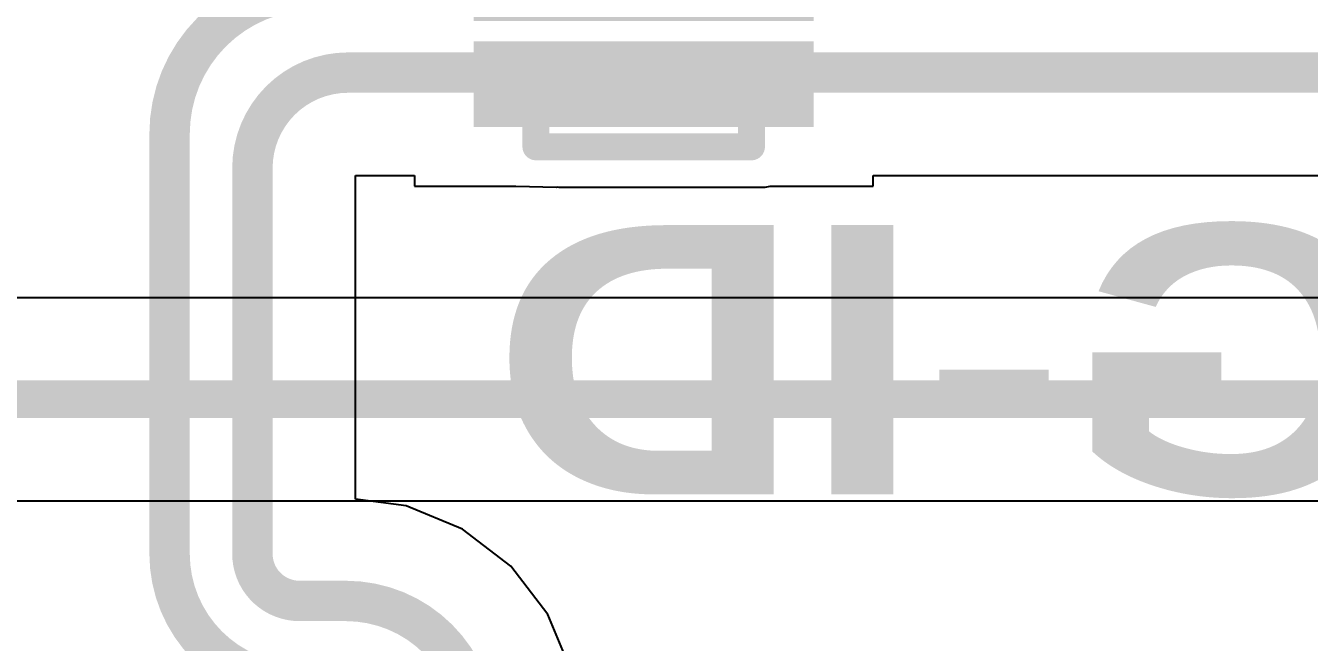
# Model space of a CAD drawing. Header units: inches. Extents: x -5 to 234, y -4 to 104.
# Drawn here: x 79.99 to 86.04, y 9.01 to 11.92 of the extents above; entities that cross this region are included whole.
import ezdxf

# ---------------------------------------------------------------- set-up
doc = ezdxf.new("R2010")
doc.units = ezdxf.units.IN
for name, color, linetype in [('Bottom Layer', 5, 'Continuous'), ('Bottom Overlay', 54, 'Continuous'), ('Bottom Paste', 16, 'Continuous'), ('Bottom Solder', 6, 'Continuous'), ('Top Layer', 1, 'Continuous')]:
    doc.layers.add(name, color=color, linetype=linetype)
doc.styles.add('Arial Black_Bold', font='', dxfattribs={"height": 0.2})
doc.styles.get('Arial Black_Bold').set_extended_font_data('Arial Black', bold=True)

# ---------------------------------------------------------------- blocks, each defined once
blk = doc.blocks.new('DFN2510_10L__B_114')
at = {"layer": 'Bottom Layer'}
for points in [[(-0.2999994, 2.10000088), (0.2999994, 2.10000088), (0.2999994, 1.90000128), (-0.2999994, 1.90000128)], [(0.50000154, 2.10000088), (1.10000034, 2.10000088), (1.10000034, 1.90000128), (0.50000154, 1.90000128)], [(-0.2999994, 1.59999934), (0.2999994, 1.59999934), (0.2999994, 1.39999974), (-0.2999994, 1.39999974)], [(0.50000154, 1.60000188), (1.10000034, 1.60000188), (1.10000034, 1.40000228), (0.50000154, 1.40000228)], [(-0.30000067, 1.20000268), (1.09999907, 1.20000268), (1.09999907, 0.80000348), (-0.30000067, 0.80000348)], [(-0.2999994, 0.5999987999999999), (0.2999994, 0.5999987999999999), (0.2999994, 0.3999992), (-0.2999994, 0.3999992)], [(0.50000154, 0.6000013399999999), (1.10000034, 0.6000013399999999), (1.10000034, 0.40000174), (0.50000154, 0.40000174)], [(-0.2999994, 0.0999998), (0.2999994, 0.0999998), (0.2999994, -0.0999998), (-0.2999994, -0.0999998)], [(0.50000154, 0.0999998), (1.10000034, 0.0999998), (1.10000034, -0.0999998), (0.50000154, -0.0999998)]]:
    blk.add_hatch(color=5, dxfattribs=at).paths.add_polyline_path(points)
at = {"layer": 'Bottom Paste'}
for points in [[(-0.2999994, 2.10000088), (0.2999994, 2.10000088), (0.2999994, 1.90000128), (-0.2999994, 1.90000128)], [(0.50000154, 2.10000088), (1.10000034, 2.10000088), (1.10000034, 1.90000128), (0.50000154, 1.90000128)], [(-0.2999994, 1.59999934), (0.2999994, 1.59999934), (0.2999994, 1.39999974), (-0.2999994, 1.39999974)], [(0.50000154, 1.60000188), (1.10000034, 1.60000188), (1.10000034, 1.40000228), (0.50000154, 1.40000228)], [(-0.30000067, 1.20000268), (1.09999907, 1.20000268), (1.09999907, 0.80000348), (-0.30000067, 0.80000348)], [(-0.2999994, 0.5999987999999999), (0.2999994, 0.5999987999999999), (0.2999994, 0.3999992), (-0.2999994, 0.3999992)], [(0.50000154, 0.6000013399999999), (1.10000034, 0.6000013399999999), (1.10000034, 0.40000174), (0.50000154, 0.40000174)], [(-0.2999994, 0.0999998), (0.2999994, 0.0999998), (0.2999994, -0.0999998), (-0.2999994, -0.0999998)], [(0.50000154, 0.0999998), (1.10000034, 0.0999998), (1.10000034, -0.0999998), (0.50000154, -0.0999998)]]:
    blk.add_hatch(color=16, dxfattribs=at).paths.add_polyline_path(points)
at = {"layer": 'Bottom Solder'}
for points in [[(-0.4015993999999999, 2.20160088), (0.4015993999999999, 2.20160088), (0.4015993999999999, 1.79840128), (-0.4015993999999999, 1.79840128)], [(0.39840154, 2.20160088), (1.20160034, 2.20160088), (1.20160034, 1.79840128), (0.39840154, 1.79840128)], [(-0.4015993999999999, 1.70159934), (0.4015993999999999, 1.70159934), (0.4015993999999999, 1.29839974), (-0.4015993999999999, 1.29839974)], [(0.39840154, 1.70160188), (1.20160034, 1.70160188), (1.20160034, 1.29840228), (0.39840154, 1.29840228)], [(-0.40160067, 1.30160268), (1.20159907, 1.30160268), (1.20159907, 0.69840348), (-0.40160067, 0.69840348)], [(-0.4015993999999999, 0.7015988), (0.4015993999999999, 0.7015988), (0.4015993999999999, 0.2983992), (-0.4015993999999999, 0.2983992)], [(0.39840154, 0.70160134), (1.20160034, 0.70160134), (1.20160034, 0.29840174), (0.39840154, 0.29840174)], [(-0.4015993999999999, 0.2015998), (0.4015993999999999, 0.2015998), (0.4015993999999999, -0.2015998), (-0.4015993999999999, -0.2015998)], [(0.39840154, 0.2015998), (1.20160034, 0.2015998), (1.20160034, -0.2015998), (0.39840154, -0.2015998)]]:
    blk.add_hatch(color=6, dxfattribs=at).paths.add_polyline_path(points)
at = {"layer": 'Bottom Overlay', "const_width": 0.127}
for points in [[(0.9079992, 2.295398), (-0.1080008, 2.295398)], [(-0.1080008, 2.295398), (-0.1080008, 2.193798)], [(0.9079992, 2.295398), (0.9079992, 2.193798)], [(-0.5652008, 0.11100308), (-0.5652008, -0.14299692)], [(-0.4382008, -0.01599692), (-0.5652008, 0.11100308)], [(-0.4382008, -0.01599692), (-0.5652008, -0.14299692)], [(-0.1080008, -0.19379692), (-0.1080008, -0.29539692)], [(0.9079992, -0.19379692), (0.9079992, -0.29539692)], [(0.9079992, -0.29539692), (-0.1080008, -0.29539692)]]:
    blk.add_lwpolyline(points, dxfattribs=at)
at = {"layer": 'Bottom Overlay', "const_width": 0.0635}
for points in [[(-0.1397508, 2.295398, 1), (-0.0762508, 2.295398, 1)], [(-0.1397508, 2.295398, 1), (-0.0762508, 2.295398, 1)], [(0.8762492, 2.295398, 1), (0.9397492000000001, 2.295398, 1)], [(0.8762492, 2.295398, 1), (0.9397492000000001, 2.295398, 1)], [(-0.1397508, 2.193798, 1), (-0.0762508, 2.193798, 1)], [(0.8762492, 2.193798, 1), (0.9397492000000001, 2.193798, 1)], [(-0.5969507999999999, 0.11100308, 1), (-0.5334508, 0.11100308, 1)], [(-0.5969507999999999, 0.11100308, 1), (-0.5334508, 0.11100308, 1)], [(-0.4699508, -0.01599692, 1), (-0.4064507999999999, -0.01599692, 1)], [(-0.4699508, -0.01599692, 1), (-0.4064507999999999, -0.01599692, 1)], [(-0.5969507999999999, -0.14299692, 1), (-0.5334508, -0.14299692, 1)], [(-0.5969507999999999, -0.14299692, 1), (-0.5334508, -0.14299692, 1)], [(-0.1397508, -0.19379692, 1), (-0.0762508, -0.19379692, 1)], [(0.8762492, -0.19379692, 1), (0.9397492000000001, -0.19379692, 1)], [(-0.1397508, -0.29539692, 1), (-0.0762508, -0.29539692, 1)], [(-0.1397508, -0.29539692, 1), (-0.0762508, -0.29539692, 1)], [(0.8762492, -0.29539692, 1), (0.9397492000000001, -0.29539692, 1)], [(0.8762492, -0.29539692, 1), (0.9397492000000001, -0.29539692, 1)]]:
    blk.add_lwpolyline(points, format="xyb", close=True, dxfattribs=at)

msp = doc.modelspace()

# ---------------------------------------------------------------- linework, layer by layer
at = {"layer": 'Bottom Layer'}
for p, q in [((81.54663142, 9.68866998), (81.54663142, 11.21531158)), ((81.54663142, 11.21531158), (81.82459886, 11.21531158)), ((81.82459886, 11.21531158), (81.82459886, 11.1651415)), ((83.9865986, 11.21531158), (87.97289746, 11.21531412)), ((83.9865986, 11.1651415), (83.9865986, 11.21531158)), ((81.82459886, 11.1651415), (82.30250748, 11.1651415)), ((82.30250748, 11.1651415), (82.49433843999999, 11.16069142)), ((82.49433843999999, 11.16069142), (82.49926857999999, 11.16155502)), ((82.49926857999999, 11.16155502), (82.50559826, 11.16029518)), ((82.50559826, 11.16029518), (83.47894403999999, 11.16029518)), ((83.47894403999999, 11.16029518), (83.50258382, 11.16499672)), ((83.50258382, 11.16499672), (83.5087992, 11.1651415)), ((83.5087992, 11.1651415), (83.9865986, 11.1651415)), ((81.78658014, 9.657079999999999), (81.54663142, 9.68866998)), ((82.05149198, 9.54734946), (81.78658014, 9.657079999999999)), ((82.27897692, 9.37279304), (82.05149198, 9.54734946)), ((82.45353333999999, 9.1453081), (82.27897692, 9.37279304)), ((82.56326388, 8.88039626), (82.45353333999999, 9.1453081))]:
    msp.add_line(p, q, dxfattribs=at)
at = {"layer": 'Bottom Layer', "const_width": 0.1905}
for points in [[(80.67055239999999, 11.41211586, -0.4142135623730951), (81.34982714, 12.0913906)], [(81.061052, 11.25036358, -0.4142135623730951), (81.51157941999999, 11.700891)], [(82.13118956, 11.700891, -0.08849979100523), (82.19706192, 11.68913842)], [(83.61413553999999, 11.68913588, -0.08849979100523), (83.68000789999999, 11.70088846)], [(81.28330199999999, 8.8183593, -0.4142135623730951), (80.67055239999999, 9.4311089)], [(81.28330199999999, 9.2088589, -0.4142135623730951), (81.061052, 9.4311089)], [(81.50229318, 9.2088589, -0.9999999999999999), (81.50229318, 7.9833597)]]:
    msp.add_lwpolyline(points, format="xyb", dxfattribs=at)
for points in [[(81.51157941999999, 11.700891), (82.13118956, 11.700891)], [(82.19706192, 11.68913842), (82.30084886, 11.6508911)], [(82.30084886, 11.6508911), (82.50559826, 11.6461413)], [(82.50559826, 11.6458746), (83.47894403999999, 11.6458746)], [(83.3055992, 11.64613876), (83.5103486, 11.65088856)], [(83.5103486, 11.65088856), (83.61413553999999, 11.68913588)], [(83.68000789999999, 11.700891), (87.97289746, 11.70089354)], [(80.67055239999999, 11.05224358), (80.67055239999999, 11.41211586)], [(81.061052, 11.05224358), (81.061052, 11.25036358)], [(80.67055239999999, 9.4311089), (80.67055239999999, 11.05224358)], [(81.061052, 9.4311089), (81.061052, 11.05224358)], [(81.28330199999999, 9.2088589), (81.50229318, 9.2088589)]]:
    msp.add_lwpolyline(points, dxfattribs=at)
at = {"layer": 'Bottom Layer', "const_width": 0.09525}
for points in [[(81.46395442, 11.700891, 1), (81.55920442, 11.700891, 1)], [(81.46395442, 11.700891, 1), (81.55920442, 11.700891, 1)], [(82.08356456, 11.700891, 1), (82.17881455999999, 11.700891, 1)], [(82.08356456, 11.700891, 1), (82.17881455999999, 11.700891, 1)], [(82.14943692, 11.68913842, 1), (82.24468692, 11.68913842, 1)], [(82.14943692, 11.68913842, 1), (82.24468692, 11.68913842, 1)], [(82.25322385999999, 11.6508911, 1), (82.34847386, 11.6508911, 1)], [(82.25322385999999, 11.6508911, 1), (82.34847386, 11.6508911, 1)], [(82.45797325999999, 11.6461413, 1), (82.55322326, 11.6461413, 1)], [(82.45797325999999, 11.6458746, 1), (82.55322326, 11.6458746, 1)], [(83.25797419999999, 11.64613876, 1), (83.3532242, 11.64613876, 1)], [(83.43131903999999, 11.6458746, 1), (83.52656904, 11.6458746, 1)], [(83.4627236, 11.65088856, 1), (83.5579736, 11.65088856, 1)], [(83.4627236, 11.65088856, 1), (83.5579736, 11.65088856, 1)], [(83.56651054, 11.68913588, 1), (83.66176054, 11.68913588, 1)], [(83.56651054, 11.68913588, 1), (83.66176054, 11.68913588, 1)], [(83.6323829, 11.700891, 1), (83.72763289999999, 11.700891, 1)], [(83.6323829, 11.70088846, 1), (83.72763289999999, 11.70088846, 1)], [(80.6229274, 11.41211586, 1), (80.7181774, 11.41211586, 1)], [(80.6229274, 11.41211586, 1), (80.7181774, 11.41211586, 1)], [(81.013427, 11.25036358, 1), (81.108677, 11.25036358, 1)], [(81.013427, 11.25036358, 1), (81.108677, 11.25036358, 1)], [(80.6229274, 11.05224358, 1), (80.7181774, 11.05224358, 1)], [(80.6229274, 11.05224358, 1), (80.7181774, 11.05224358, 1)], [(81.013427, 11.05224358, 1), (81.108677, 11.05224358, 1)], [(81.013427, 11.05224358, 1), (81.108677, 11.05224358, 1)], [(80.6229274, 9.4311089, 1), (80.7181774, 9.4311089, 1)], [(80.6229274, 9.4311089, 1), (80.7181774, 9.4311089, 1)], [(81.013427, 9.4311089, 1), (81.108677, 9.4311089, 1)], [(81.013427, 9.4311089, 1), (81.108677, 9.4311089, 1)], [(81.235677, 9.2088589, 1), (81.330927, 9.2088589, 1)], [(81.235677, 9.2088589, 1), (81.330927, 9.2088589, 1)], [(81.45466818, 9.2088589, 1), (81.54991818, 9.2088589, 1)], [(81.45466818, 9.2088589, 1), (81.54991818, 9.2088589, 1)]]:
    msp.add_lwpolyline(points, format="xyb", close=True, dxfattribs=at)
at = {"layer": 'Top Layer'}
for p, q in [((89.06544798, 10.63910496), (73.35464119999999, 10.63910496)), ((73.35464119999999, 9.68089504), (89.06544798, 9.68089504))]:
    msp.add_line(p, q, dxfattribs=at)
at = {"layer": 'Top Layer', "const_width": 0.1778}
msp.add_lwpolyline([(73.35464119999999, 10.16), (89.408, 10.16)], dxfattribs=at)

# ---------------------------------------------------------------- block references
at = {"rotation": 180}
msp.add_blockref('DFN2510_10L__B_114', (83.3055992, 13.64614238), dxfattribs=at)

# ---------------------------------------------------------------- texts
at = {"layer": 'Bottom Overlay', "style": 'Arial Black_Bold', "text_generation_flag": 2}
msp.add_text('OTG-ID', height=1.27, dxfattribs=at).set_placement((89.29321485999999, 9.711466479999999))

doc.saveas('drawing.dxf')
